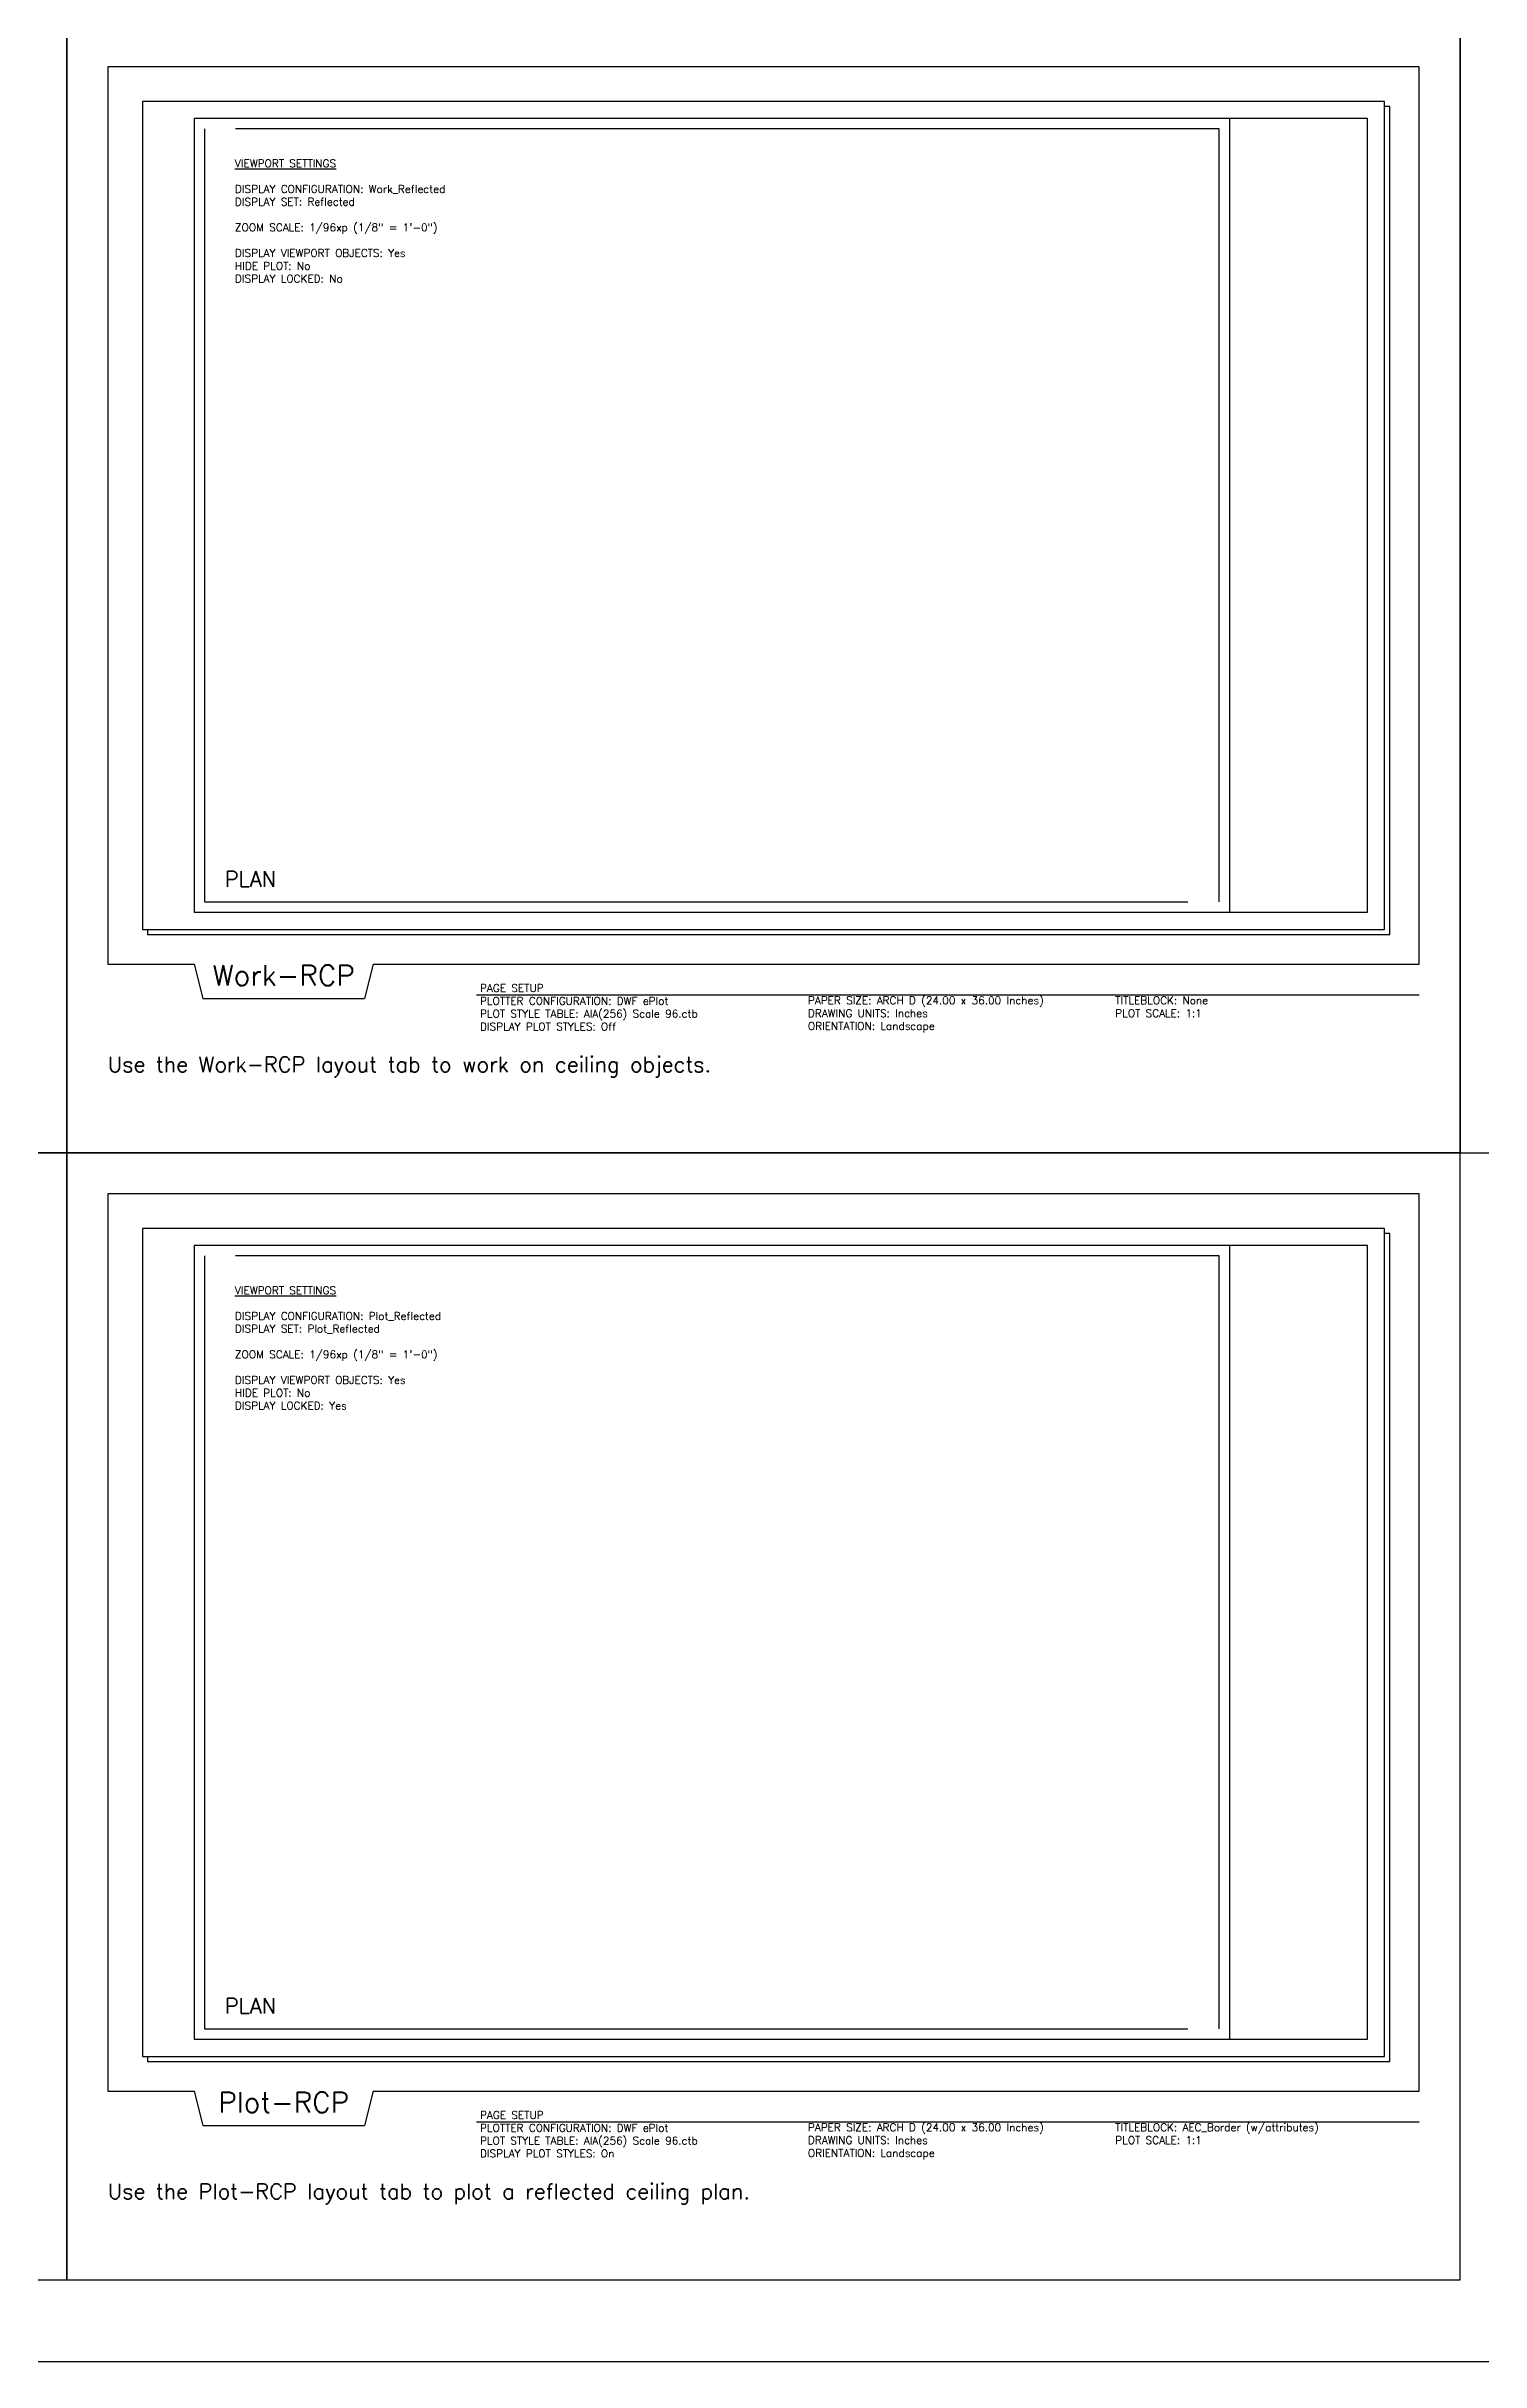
# Paper-space layout 'Template-Overview' of a CAD drawing. Header units: inches. Extents: x 0 to 35, y 0 to 23.
# Drawn here: x 8.87 to 17.62, y 0 to 14.12 of the extents above; entities that cross this region are included whole.
import ezdxf

# ---------------------------------------------------------------- set-up
doc = ezdxf.new("R2010")
doc.units = ezdxf.units.IN
doc.header["$LTSCALE"] = 48
doc.header["$MEASUREMENT"] = 0
doc.linetypes.add('HIDDEN2', pattern=[0.1875, 0.125, -0.0625])
doc.layers.add('DWGSHARE.com-A-Anno-Note-DWGSHARE.com', color=211, linetype='Continuous')
doc.styles.get("Standard").update_dxf_attribs({"font": ''})
doc.styles.get('Standard').set_extended_font_data('VNI-Avo')

psp = doc.layouts.new('Template-Overview')

# ---------------------------------------------------------------- linework, layer by layer
for p, q in [((16.092, 13.684), (16.092, 8.842)), ((9.776, 8.526), (9.829, 8.316)), ((10.868, 8.526), (10.816, 8.316)), ((11.5, 8.339), (17.25, 8.339)), ((16.092, 6.809), (16.092, 1.967)), ((9.776, 1.651), (9.829, 1.441)), ((10.868, 1.651), (10.816, 1.441)), ((11.5, 1.464), (17.25, 1.464))]:
    psp.add_line(p, q)
for points in [[(0, 23), (35, 23), (35, 0), (0, 0)], [(9.461, 8.737), (17.039, 8.737), (17.039, 13.789), (9.461, 13.789)], [(9.776, 8.842), (16.934, 8.842), (16.934, 13.684), (9.776, 13.684)], [(9.461, 1.862), (17.039, 1.862), (17.039, 6.914), (9.461, 6.914)], [(9.776, 1.967), (16.934, 1.967), (16.934, 6.809), (9.776, 6.809)]]:
    psp.add_lwpolyline(points, close=True)
for points in [[(10.868, 8.526), (17.25, 8.526), (17.25, 14), (9.25, 14), (9.25, 8.526), (9.776, 8.526)], [(9.492, 8.737), (9.492, 8.706), (17.071, 8.706), (17.071, 13.758), (17.039, 13.758)], [(9.829, 8.316), (10.816, 8.316)], [(10.868, 1.651), (17.25, 1.651), (17.25, 7.125), (9.25, 7.125), (9.25, 1.651), (9.776, 1.651)], [(9.492, 1.862), (9.492, 1.831), (17.071, 1.831), (17.071, 6.883), (17.039, 6.883)], [(9.829, 1.441), (10.816, 1.441)]]:
    psp.add_lwpolyline(points)
at = {"linetype": 'HIDDEN2'}
for points in [[(9.839, 8.905), (16.03, 8.905), (16.03, 13.622), (9.839, 13.622)], [(9.839, 2.03), (16.03, 2.03), (16.03, 6.747), (9.839, 6.747)]]:
    psp.add_lwpolyline(points, close=True, dxfattribs=at)
at = {"layer": 'DWGSHARE.com-A-Anno-Note-DWGSHARE.com'}
for points in [[(9, 14.25), (0.5, 14.25), (0.5, 7.375), (9, 7.375)], [(17.5, 14.25), (9, 14.25), (9, 7.375), (17.5, 7.375)], [(26, 14.25), (17.5, 14.25), (17.5, 7.375), (26, 7.375)], [(9, 7.375), (0.5, 7.375), (0.5, 0.5), (9, 0.5)], [(17.5, 7.375), (9, 7.375), (9, 0.5), (17.5, 0.5)]]:
    psp.add_lwpolyline(points, close=True, dxfattribs=at)

# ---------------------------------------------------------------- texts
for s, insert, char_height, width, attachment_point in [('{\\Fromans.shx;\\LVIEWPORT SETTINGS\\P\\P\\lDISPLAY CONFIGURATION: Work_Reflected\\PDISPLAY SET: Reflected\\P\\PZOOM SCALE: 1/96xp (1/8" = 1\'-0")\\P\\PDISPLAY VIEWPORT OBJECTS: Yes\\PHIDE PLOT: No\\PDISPLAY LOCKED: No}', (10.026, 13.434), 0.04687, 3.28125, 1), ('{\\Fromans.shx;PLAN}', (9.964, 9.092), 0.09375, 3.28125, 1), ('{\\Fromans.shx;Work-RCP}', (10.323, 8.52), 0.125, 0.84375, 2), ('{\\Fromans.shx;PAGE SETUP\\PPLOTTER CONFIGURATION: DWF ePlot\\PPLOT STYLE TABLE: AIA(256) Scale 96.ctb\\PDISPLAY PLOT STYLES: Off}', (11.521, 8.403), 0.04687, 2, 1), ('{\\Fromans.shx;PAPER SIZE: ARCH D (24.00 x 36.00 Inches)\\PDRAWING UNITS: Inches\\PORIENTATION: Landscape}', (13.521, 8.328), 0.04687, 1.875, 1), ('{\\Fromans.shx;TITLEBLOCK: None\\PPLOT SCALE: 1:1}', (15.396, 8.328), 0.04687, 1.875, 1), ('{\\Fromans.shx;Use the Work-RCP layout tab to work on ceiling objects. }', (9.25, 7.961), 0.09375, 8, 1), ('{\\Fromans.shx;\\LVIEWPORT SETTINGS\\P\\P\\lDISPLAY CONFIGURATION: Plot_Reflected \\PDISPLAY SET: Plot_Reflected\\P\\PZOOM SCALE: 1/96xp (1/8" = 1\'-0")\\P\\PDISPLAY VIEWPORT OBJECTS: Yes\\PHIDE PLOT: No\\PDISPLAY LOCKED: Yes}', (10.026, 6.559), 0.04687, 3.28125, 1), ('{\\Fromans.shx;PLAN}', (9.964, 2.217), 0.09375, 3.28125, 1), ('{\\Fromans.shx;Plot-RCP}', (10.323, 1.645), 0.125, 0.84375, 2), ('{\\Fromans.shx;PAGE SETUP\\PPLOTTER CONFIGURATION: DWF ePlot\\PPLOT STYLE TABLE: AIA(256) Scale 96.ctb\\PDISPLAY PLOT STYLES: On}', (11.521, 1.528), 0.04687, 2, 1), ('{\\Fromans.shx;PAPER SIZE: ARCH D (24.00 x 36.00 Inches)\\PDRAWING UNITS: Inches\\PORIENTATION: Landscape}', (13.521, 1.453), 0.04687, 1.875, 1), ('{\\Fromans.shx;TITLEBLOCK: AEC_Border (w/attributes)\\PPLOT SCALE: 1:1}', (15.396, 1.453), 0.04687, 1.875, 1), ('{\\Fromans.shx;Use the Plot-RCP layout tab to plot a reflected ceiling plan. }', (9.25, 1.086), 0.09375, 8, 1)]:
    psp.add_mtext(s, dxfattribs=dict(insert=insert, char_height=char_height, width=width, attachment_point=attachment_point))

doc.saveas('drawing.dxf')
